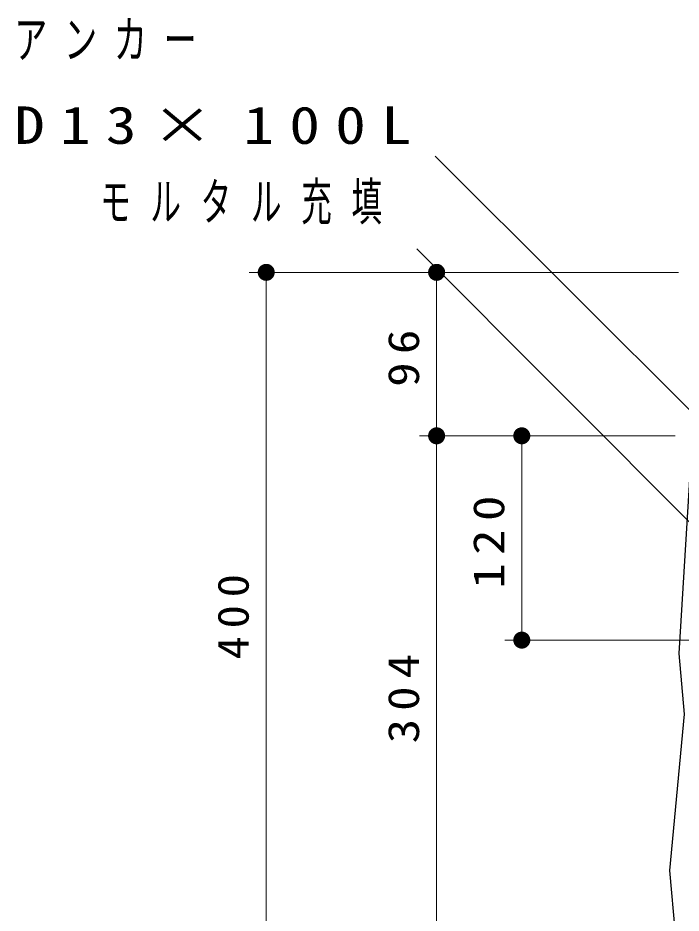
# Model space of a CAD drawing. Units: millimetres on the paper, scale 1:10. Extents: x -365 to 0, y 0 to 257.
# Drawn here: x -153.8 to -114.9, y 92.4 to 144.9 of the extents above; entities that cross this region are included whole.
import ezdxf

# ---------------------------------------------------------------- set-up
doc = ezdxf.new("R2010")
doc.units = ezdxf.units.MM
doc.layers.add('LY_1', color=7, linetype='Continuous', lineweight=13)
doc.styles.add('ＭＳ ゴシック', font='')
doc.styles.get('ＭＳ ゴシック').set_extended_font_data('MS Gothic')

# ---------------------------------------------------------------- blocks, each defined once
blk = doc.blocks.new('filled_dot')
at = {"color": 0, "linetype": 'Continuous', "lineweight": -2, "const_width": 1.25}
blk.add_lwpolyline([(-0.625, 0, 1), (0.625, 0, 1)], format="xyb", close=True, dxfattribs=at)

msp = doc.modelspace()

# ---------------------------------------------------------------- linework, layer by layer
at = {"layer": 'LY_1'}
for p, q in [((-107.888, 115.406), (-129.316, 136.833)), ((-109.238, 110.156), (-130.4, 131.386)), ((-115.038, 130.006), (-140.238, 130.006)), ((-139.238, 90.006), (-139.238, 130.006)), ((-129.238, 120.406), (-129.238, 130.006)), ((-115.238, 120.406), (-130.238, 120.406)), ((-129.238, 90.006), (-129.238, 120.406)), ((-115.238, 120.406), (-125.238, 120.406)), ((-124.238, 108.406), (-124.238, 120.406)), ((-110.738, 108.406), (-125.238, 108.406))]:
    msp.add_line(p, q, dxfattribs=at)
at = {"layer": 'LY_1', "lineweight": 25}
msp.add_lwpolyline([(-114.238, 120.406), (-115.024, 107.63), (-114.7, 104.065), (-115.564, 94.883), (-114.238, 80.006)], dxfattribs=at)

# ---------------------------------------------------------------- block references
at = {"layer": 'LY_1', "xscale": 0.4, "yscale": 0.4}
for p, rotation in [((-139.238, 130.006), 270), ((-129.238, 130.006), 270), ((-129.238, 120.406), 90), ((-129.238, 120.406), 270), ((-124.238, 120.406), 270), ((-124.238, 108.406), 90)]:
    msp.add_blockref('filled_dot', p, dxfattribs=dict(at, rotation=rotation))

# ---------------------------------------------------------------- texts
at = {"layer": 'LY_1', "char_height": 2.199, "attachment_point": 4, "style": 'ＭＳ ゴシック'}
for s, insert in [('\\T1.5;\\W0.65;アンカー', (-154.037, 143.633)), ('\\T1.5;\\W1.2;D13×100L', (-154.037, 138.633)), ('\\T1.64;\\W0.6;モルタル充填', (-148.994, 134.036))]:
    msp.add_mtext(s, dxfattribs=dict(at, insert=insert))
at = {"layer": 'LY_1', "char_height": 1.833, "attachment_point": 8, "rotation": 90, "style": 'ＭＳ ゴシック'}
for s, insert in [('\\T1.34;\\W1.15;96', (-130.238, 125.206)), ('\\T1.33;\\W1.2;120', (-125.238, 114.406)), ('\\T1.33;\\W1.1;400', (-140.238, 110.006)), ('\\T1.33;\\W1.15;304', (-130.238, 105.206))]:
    msp.add_mtext(s, dxfattribs=dict(at, insert=insert))

doc.saveas('drawing.dxf')
